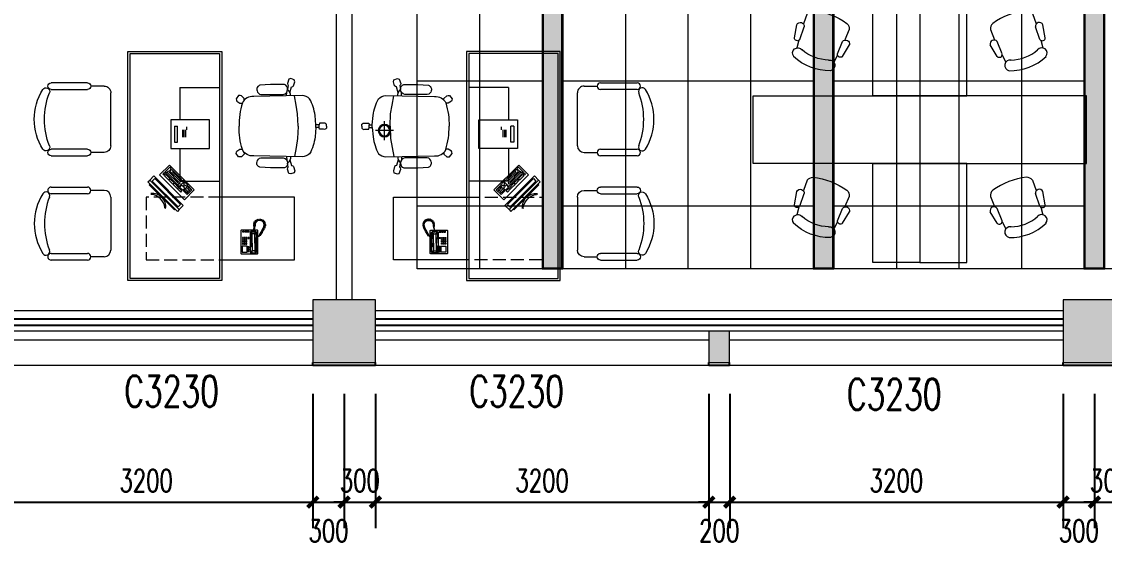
# Model space of a CAD drawing. Header units: millimetres. Extents: x 164760 to 3716174, y -1766400 to 11969.
# Drawn here: x 3524122 to 3534513, y -1715855 to -1710830 of the extents above; entities that cross this region are included whole.
import ezdxf

# ---------------------------------------------------------------- set-up
doc = ezdxf.new("R2010")
doc.units = ezdxf.units.MM
doc.header["$LTSCALE"] = 1000
doc.set_wipeout_variables(frame=1)
doc.linetypes.add('DASH', pattern=[0.35, 0.25, -0.1])
doc.linetypes.add('DOTE', pattern=[2.42, 2, -0.2, 0.02, -0.2])
doc.layers.get('0').update_dxf_attribs({"color": 253, "linetype": 'CONTINUOUS'})
doc.layers.get('Defpoints').update_dxf_attribs({"color": 250, "linetype": 'CONTINUOUS', "lineweight": 0})
for name, color, linetype in [('3', 253, 'CONTINUOUS'), ('PUB_DIM', 253, 'CONTINUOUS'), ('SURFACE', 253, 'CONTINUOUS'), ('WINDOW_TEXT', 253, 'CONTINUOUS')]:
    doc.layers.add(name, color=color, linetype=linetype)
for name, color, linetype, lineweight in [('COLUMN', 253, 'CONTINUOUS', 0), ('FF-FURN【成品家私】', 253, 'CONTINUOUS', 0), ('PUB_HATCH', 253, 'CONTINUOUS', 0), ('RC-LIGHT【天花灯具】', 253, 'CONTINUOUS', 0), ('RC-Modelling【天花造型】', 253, 'CONTINUOUS', 0), ('RC-STR【天花细线】', 253, 'CONTINUOUS', 0), ('WALL', 253, 'CONTINUOUS', 0), ('Wall【墙体】', 253, 'CONTINUOUS', 0), ('WINDOW', 253, 'CONTINUOUS', 0)]:
    doc.layers.add(name, color=color, linetype=linetype, lineweight=lineweight)
doc.styles.add('_TCH_DIM_T3', font='SIMPLEX', dxfattribs={"width": 0.705882, "bigfont": 'GBCBIG'})
doc.styles.add('_TCH_WINDOW', font='SIMPLEX', dxfattribs={"bigfont": 'GBCBIG'})
doc.dimstyles.new('_TCH_ARCH&&100', dxfattribs={"dimtxt": 212.5, "dimasz": 100, "dimexe": 250, "dimexo": 300, "dimgap": 100, "dimtad": 1, "dimdec": 0, "dimzin": 0, "dimdsep": 46, "dimtxsty": '_TCH_DIM_T3', "dimblk": 'ARCHTICK', "dimcen": 0.09, "dimclrt": 7, "dimazin": 2, "dimtfac": 1, "dimtdec": 0, "dimtix": 1, "dimtmove": 2, "dimatfit": 3, "dimtolj": 1, "dimtzin": 0, "dimarcsym": 0})

# ---------------------------------------------------------------- blocks, each defined once
blk = doc.blocks.new('_ArchTick')
at = {"color": 2, "linetype": 'ByBlock', "const_width": 0.4}
blk.add_lwpolyline([(-0.5, -0.5), (0.5, 0.5)], dxfattribs=at)
blk = doc.blocks.new('*D571')
at = {"layer": 'Defpoints', "color": 0, "transparency": 16777216}
for p in [(3523717, -1714101), (3526917, -1714101), (3526917, -1715440)]:
    blk.add_point(p, dxfattribs=at)
at = {"layer": 'PUB_DIM', "color": 0, "lineweight": -2, "transparency": 16777216}
for p, q in [((3523717, -1714401), (3523717, -1715690)), ((3526917, -1714401), (3526917, -1715690)), ((3523717, -1715440), (3526917, -1715440))]:
    blk.add_line(p, q, dxfattribs=at)
at = {"layer": 'PUB_DIM', "color": 0, "lineweight": -2, "transparency": 16777216, "xscale": 100, "yscale": 100, "zscale": 100, "rotation": 180}
blk.add_blockref('_ArchTick', (3523717, -1715440), dxfattribs=at)
at = {"layer": 'PUB_DIM', "color": 0, "lineweight": -2, "transparency": 16777216, "xscale": 100, "yscale": 100, "zscale": 100}
blk.add_blockref('_ArchTick', (3526917, -1715440), dxfattribs=at)
at = {"layer": 'PUB_DIM', "color": 7, "transparency": 16777216, "insert": (3525317, -1715234), "char_height": 212.5, "attachment_point": 5, "style": '_TCH_DIM_T3'}
blk.add_mtext('\\A1;3200', dxfattribs=at)
blk = doc.blocks.new('*D572')
at = {"layer": 'Defpoints', "color": 0, "transparency": 16777216}
for p in [(3526917, -1714101), (3527217, -1714101), (3527217, -1715440)]:
    blk.add_point(p, dxfattribs=at)
at = {"layer": 'PUB_DIM', "color": 0, "lineweight": -2, "transparency": 16777216}
for p, q in [((3526917, -1714401), (3526917, -1715690)), ((3527217, -1714401), (3527217, -1715690)), ((3526917, -1715440), (3527217, -1715440))]:
    blk.add_line(p, q, dxfattribs=at)
at = {"layer": 'PUB_DIM', "color": 0, "lineweight": -2, "transparency": 16777216, "xscale": 100, "yscale": 100, "zscale": 100, "rotation": 180}
blk.add_blockref('_ArchTick', (3526917, -1715440), dxfattribs=at)
at = {"layer": 'PUB_DIM', "color": 0, "lineweight": -2, "transparency": 16777216, "xscale": 100, "yscale": 100, "zscale": 100}
blk.add_blockref('_ArchTick', (3527217, -1715440), dxfattribs=at)
at = {"layer": 'PUB_DIM', "color": 7, "transparency": 16777216, "insert": (3527067, -1715715), "char_height": 212.5, "attachment_point": 5, "style": '_TCH_DIM_T3'}
blk.add_mtext('\\A1;300', dxfattribs=at)
blk = doc.blocks.new('*D573')
at = {"layer": 'Defpoints', "color": 0, "transparency": 16777216}
for p in [(3527217, -1714101), (3527517, -1714101), (3527517, -1715440)]:
    blk.add_point(p, dxfattribs=at)
at = {"layer": 'PUB_DIM', "color": 0, "lineweight": -2, "transparency": 16777216}
for p, q in [((3527217, -1714401), (3527217, -1715690)), ((3527517, -1714401), (3527517, -1715690)), ((3527217, -1715440), (3527117, -1715440)), ((3527217, -1715440), (3527517, -1715440)), ((3527517, -1715440), (3527617, -1715440))]:
    blk.add_line(p, q, dxfattribs=at)
at = {"layer": 'PUB_DIM', "color": 0, "lineweight": -2, "transparency": 16777216, "xscale": 100, "yscale": 100, "zscale": 100}
blk.add_blockref('_ArchTick', (3527217, -1715440), dxfattribs=at)
at = {"layer": 'PUB_DIM', "color": 0, "lineweight": -2, "transparency": 16777216, "xscale": 100, "yscale": 100, "zscale": 100, "rotation": 180}
blk.add_blockref('_ArchTick', (3527517, -1715440), dxfattribs=at)
at = {"layer": 'PUB_DIM', "color": 7, "transparency": 16777216, "insert": (3527367, -1715234), "char_height": 212.5, "attachment_point": 5, "style": '_TCH_DIM_T3'}
blk.add_mtext('\\A1;300', dxfattribs=at)
blk = doc.blocks.new('*D574')
at = {"layer": 'Defpoints', "color": 0, "transparency": 16777216}
for p in [(3527517, -1714101), (3530717, -1714101), (3530717, -1715440)]:
    blk.add_point(p, dxfattribs=at)
at = {"layer": 'PUB_DIM', "color": 0, "lineweight": -2, "transparency": 16777216}
for p, q in [((3527517, -1714401), (3527517, -1715690)), ((3530717, -1714401), (3530717, -1715690)), ((3527517, -1715440), (3530717, -1715440))]:
    blk.add_line(p, q, dxfattribs=at)
at = {"layer": 'PUB_DIM', "color": 0, "lineweight": -2, "transparency": 16777216, "xscale": 100, "yscale": 100, "zscale": 100, "rotation": 180}
blk.add_blockref('_ArchTick', (3527517, -1715440), dxfattribs=at)
at = {"layer": 'PUB_DIM', "color": 0, "lineweight": -2, "transparency": 16777216, "xscale": 100, "yscale": 100, "zscale": 100}
blk.add_blockref('_ArchTick', (3530717, -1715440), dxfattribs=at)
at = {"layer": 'PUB_DIM', "color": 7, "transparency": 16777216, "insert": (3529117, -1715234), "char_height": 212.5, "attachment_point": 5, "style": '_TCH_DIM_T3'}
blk.add_mtext('\\A1;3200', dxfattribs=at)
blk = doc.blocks.new('*D575')
at = {"layer": 'Defpoints', "color": 0, "transparency": 16777216}
for p in [(3530717, -1714101), (3530917, -1714101), (3530917, -1715440)]:
    blk.add_point(p, dxfattribs=at)
at = {"layer": 'PUB_DIM', "color": 0, "lineweight": -2, "transparency": 16777216}
for p, q in [((3530717, -1714401), (3530717, -1715690)), ((3530917, -1714401), (3530917, -1715690)), ((3530717, -1715440), (3530617, -1715440)), ((3530717, -1715440), (3530917, -1715440)), ((3530917, -1715440), (3531017, -1715440))]:
    blk.add_line(p, q, dxfattribs=at)
at = {"layer": 'PUB_DIM', "color": 0, "lineweight": -2, "transparency": 16777216, "xscale": 100, "yscale": 100, "zscale": 100}
blk.add_blockref('_ArchTick', (3530717, -1715440), dxfattribs=at)
at = {"layer": 'PUB_DIM', "color": 0, "lineweight": -2, "transparency": 16777216, "xscale": 100, "yscale": 100, "zscale": 100, "rotation": 180}
blk.add_blockref('_ArchTick', (3530917, -1715440), dxfattribs=at)
at = {"layer": 'PUB_DIM', "color": 7, "transparency": 16777216, "insert": (3530817, -1715715), "char_height": 212.5, "attachment_point": 5, "style": '_TCH_DIM_T3'}
blk.add_mtext('\\A1;200', dxfattribs=at)
blk = doc.blocks.new('*D576')
at = {"layer": 'Defpoints', "color": 0, "transparency": 16777216}
for p in [(3530917, -1714101), (3534117, -1714101), (3534117, -1715440)]:
    blk.add_point(p, dxfattribs=at)
at = {"layer": 'PUB_DIM', "color": 0, "lineweight": -2, "transparency": 16777216}
for p, q in [((3530917, -1714401), (3530917, -1715690)), ((3534117, -1714401), (3534117, -1715690)), ((3530917, -1715440), (3534117, -1715440))]:
    blk.add_line(p, q, dxfattribs=at)
at = {"layer": 'PUB_DIM', "color": 0, "lineweight": -2, "transparency": 16777216, "xscale": 100, "yscale": 100, "zscale": 100, "rotation": 180}
blk.add_blockref('_ArchTick', (3530917, -1715440), dxfattribs=at)
at = {"layer": 'PUB_DIM', "color": 0, "lineweight": -2, "transparency": 16777216, "xscale": 100, "yscale": 100, "zscale": 100}
blk.add_blockref('_ArchTick', (3534117, -1715440), dxfattribs=at)
at = {"layer": 'PUB_DIM', "color": 7, "transparency": 16777216, "insert": (3532517, -1715234), "char_height": 212.5, "attachment_point": 5, "style": '_TCH_DIM_T3'}
blk.add_mtext('\\A1;3200', dxfattribs=at)
blk = doc.blocks.new('*D577')
at = {"layer": 'Defpoints', "color": 0, "transparency": 16777216}
for p in [(3534117, -1714101), (3534417, -1714101), (3534417, -1715440)]:
    blk.add_point(p, dxfattribs=at)
at = {"layer": 'PUB_DIM', "color": 0, "lineweight": -2, "transparency": 16777216}
for p, q in [((3534117, -1714401), (3534117, -1715690)), ((3534417, -1714401), (3534417, -1715690)), ((3534117, -1715440), (3534417, -1715440))]:
    blk.add_line(p, q, dxfattribs=at)
at = {"layer": 'PUB_DIM', "color": 0, "lineweight": -2, "transparency": 16777216, "xscale": 100, "yscale": 100, "zscale": 100, "rotation": 180}
blk.add_blockref('_ArchTick', (3534117, -1715440), dxfattribs=at)
at = {"layer": 'PUB_DIM', "color": 0, "lineweight": -2, "transparency": 16777216, "xscale": 100, "yscale": 100, "zscale": 100}
blk.add_blockref('_ArchTick', (3534417, -1715440), dxfattribs=at)
at = {"layer": 'PUB_DIM', "color": 7, "transparency": 16777216, "insert": (3534267, -1715715), "char_height": 212.5, "attachment_point": 5, "style": '_TCH_DIM_T3'}
blk.add_mtext('\\A1;300', dxfattribs=at)
blk = doc.blocks.new('*D578')
at = {"layer": 'Defpoints', "color": 0, "transparency": 16777216}
for p in [(3534417, -1714101), (3534717, -1714101), (3534717, -1715440)]:
    blk.add_point(p, dxfattribs=at)
at = {"layer": 'PUB_DIM', "color": 0, "lineweight": -2, "transparency": 16777216}
for p, q in [((3534417, -1714401), (3534417, -1715690)), ((3534717, -1714401), (3534717, -1715690)), ((3534417, -1715440), (3534317, -1715440)), ((3534417, -1715440), (3534717, -1715440)), ((3534717, -1715440), (3534817, -1715440))]:
    blk.add_line(p, q, dxfattribs=at)
at = {"layer": 'PUB_DIM', "color": 0, "lineweight": -2, "transparency": 16777216, "xscale": 100, "yscale": 100, "zscale": 100}
blk.add_blockref('_ArchTick', (3534417, -1715440), dxfattribs=at)
at = {"layer": 'PUB_DIM', "color": 0, "lineweight": -2, "transparency": 16777216, "xscale": 100, "yscale": 100, "zscale": 100, "rotation": 180}
blk.add_blockref('_ArchTick', (3534717, -1715440), dxfattribs=at)
at = {"layer": 'PUB_DIM', "color": 7, "transparency": 16777216, "insert": (3534567, -1715234), "char_height": 212.5, "attachment_point": 5, "style": '_TCH_DIM_T3'}
blk.add_mtext('\\A1;300', dxfattribs=at)
blk = doc.blocks.new('$WINLIB2D$00000004')
for p, q in [((-0.5, 0.5), (0.5, 0.5)), ((-0.5, 0.5), (-0.5, -0.5)), ((0.5, -0.5), (0.5, 0.5)), ((-0.5, 0.2406), (0.5, 0.2406)), ((-0.5, -0.5), (0.5, -0.5))]:
    blk.add_line(p, q)
blk = doc.blocks.new('AB18C')
for p, q in [((-0.616, 0.457), (-0.382, 0.5)), ((-0.128, 0.399), (-0.323, 0.394)), ((-0.627, 0.366), (-0.767, 0.352)), ((-0.608, 0.359), (-0.369, 0.366)), ((-0.627, -0.366), (-0.767, -0.352)), ((-0.608, -0.359), (-0.369, -0.366)), ((-0.616, -0.457), (-0.382, -0.5)), ((-0.128, -0.399), (-0.323, -0.394))]:
    blk.add_line(p, q)
for centre, radius, start, end in [((-0.847, 0.3), 0.0961, 330.3175, 148.735), ((-0.597, 0.41), 0.0516, 112.2235, 257.7173), ((-0.386, 0.432), 0.0681, 284.0068, 86.4868), ((-0.161, 0.273), 0.13, 22.4327, 75.4917), ((-0.094, 0), 0.906, 157.2611, 202.7389), ((-0.08, 0), 0.729, 159.7134, 200.2866), ((-1.312, 0), 1.312, 345.758, 14.242), ((-0.847, -0.3), 0.0961, 211.265, 29.6825), ((-0.597, -0.41), 0.0516, 102.2827, 247.7765), ((-0.386, -0.432), 0.0681, 273.5132, 75.9932), ((-0.161, -0.273), 0.13, 284.5083, 337.5673)]:
    blk.add_arc(centre, radius, start, end)
blk = doc.blocks.new('ZL_05274303')
at = {"ltscale": 1000}
for points in [[(-900, 0), (700, 0), (700, -650), (-900, -650)], [(250, -1600), (250, -650), (700, -650), (700, -1600)]]:
    blk.add_lwpolyline(points, close=True, dxfattribs=at)
at = {"layer": 'FF-FURN【成品家私】', "xscale": -540, "yscale": 540, "zscale": 540, "rotation": 248.9333185298564}
blk.add_blockref('AB18C', (-154, -823), dxfattribs=at)
blk = doc.blocks.new('A$C32ED2F6B')
at = {"color": 8, "linetype": 'ByBlock'}
for p, q in [((-306, 81), (-88, 342)), ((-275, 48), (-51, 317)), ((-178, 313), (-172, 320)), ((-81, 335), (-88, 342)), ((-24, 294), (-51, 317)), ((-248, 26), (-24, 294)), ((-300, 167), (-294, 174)), ((-299, 74), (-306, 81)), ((-248, 26), (-275, 48))]:
    blk.add_line(p, q, dxfattribs=at)
at = {"linetype": 'ByBlock'}
for p, q in [((-42, 342), (0, 307)), ((-257, 0), (0, 307)), ((-299, 35), (-257, 0))]:
    blk.add_line(p, q, dxfattribs=at)
blk.add_lwpolyline([(-318, 51), (-61, 358), (-42, 342), (-299, 35)], close=True, dxfattribs=at)
at = {"color": 8, "linetype": 'ByBlock'}
for centre, radius, start, end in [((-293, 291), 125, 266.9741, 13.2344), ((-328, 320), 151, 283.1882, 357.0203)]:
    blk.add_arc(centre, radius, start, end, dxfattribs=at)
blk = doc.blocks.new('A$C09CB23BE')
blk.add_wipeout([(188.4, 609.9), (566.7, 602), (576.6, 602.6), (587.1, 601.9), (594, 600.8), (604.1, 598.1), (611.8, 595.1), (619, 591.5), (626.9, 586.6), (634.3, 580.7), (640, 575.1), (640, 588.3), (662.2, 608.8), (672.5, 610.5), (684.4, 610.5), (703.2, 584.9), (701.5, 574.6), (698.1, 566.1), (674.2, 550.7), (666.5, 550.7), (655.9, 550.7), (666.3, 509.8), (674.8, 462.7), (678.2, 433.7), (680.3, 404.6), (681, 374), (680.8, 352.6), (679.9, 330.5), (676.5, 293), (673.7, 271.9), (668.7, 243.7), (664.1, 222.6), (658.6, 201), (655.9, 191.5), (674.2, 191.5), (698.1, 176.2), (701.5, 167.6), (703.2, 157.3), (684.4, 131.7), (672.5, 131.7), (662.2, 133.4), (640, 153.9), (640, 167.1), (632.1, 159.6), (619, 150.7), (609.4, 146.1), (594.5, 141.5), (576.6, 139.7), (566.7, 140.2), (542, 139.7), (310.6, 134.9), (309.2, 106.8), (316, 114.7), (321.7, 119.1), (326.2, 121.6), (332.9, 124.1), (336.2, 124.8), (510.3, 124.8), (518.4, 122.5), (526.7, 117.9), (530.7, 114.4), (536.2, 107.2), (539.8, 99.4), (541.1, 94.1), (542.8, 83.5), (542.2, 77.6), (539, 68), (535.2, 62.2), (530.2, 57.3), (523.8, 53.2), (518.9, 51.3), (509.7, 50.7), (498.2, 50), (487.8, 49.4), (477.9, 48.7), (436.9, 46.2), (327.7, 46.2), (317.7, 50.6), (310.2, 57.2), (307.8, 60.5), (304.3, 67.6), (302.5, 75.1), (302.6, 84.4), (297, 54.7), (298.7, 51.3), (300.4, 47.9), (302.1, 42.8), (303.8, 37.6), (291.9, 3.4), (278.2, 0), (250.9, 8.6), (245.8, 23.9), (256, 56.4), (262.9, 61.6), (271.4, 65), (284, 110.3), (282.4, 115.1), (281, 120.7), (280.3, 125.6), (279.9, 132.7), (279.9, 134.3), (188.4, 132.4), (177.3, 133.6), (166.9, 136), (157.2, 139.4), (141.8, 147.8), (130.5, 156.9), (109.4, 202.4), (98.3, 237), (90.4, 273.9), (85, 324.4), (81.5, 361.2), (56.9, 361.2), (54.9, 347.2), (22.2, 347.2), (19.8, 346.8), (17.9, 346.8), (13.1, 347.3), (7.1, 349.6), (3.3, 352.2), (1.4, 354.1), (0, 355.8), (0, 386.4), (3, 389.7), (9.8, 394), (13.9, 395.1), (17.9, 395.5), (22.2, 395.1), (38.6, 395.1), (54.9, 395.1), (56.9, 380.7), (81.5, 380.7), (87.9, 448.4), (91.1, 472.5), (97.6, 502.7), (106.5, 531.7), (117.7, 559.9), (130.5, 585.4), (141.7, 594.3), (157.2, 602.8), (167.1, 606.3), (181, 609.2)])
for p, q in [((56.9, 361.5), (56.9, 380.7)), ((81.5, 361.5), (81.5, 380.7))]:
    blk.add_line(p, q)
for points in [[(640, 575.1), (640, 588.3), (662.2, 608.8), (672.5, 610.5), (684.4, 610.5), (703.2, 584.9), (701.5, 574.6), (698.1, 566.1), (674.2, 550.7), (663.9, 550.7), (655.9, 550.7)], [(220.3, 371.1), (220.3, 368), (224.1, 275.5), (235.6, 206.2), (248.6, 133.9)], [(640, 167.1), (640, 153.9), (662.2, 133.4), (672.5, 131.7), (684.4, 131.7), (703.2, 157.3), (701.5, 167.6), (698.1, 176.2), (674.2, 191.5), (663.9, 191.5), (655.9, 191.5)], [(284, 110.3), (271.4, 65), (262.9, 61.6), (256, 56.4), (245.8, 23.9), (250.9, 8.6), (278.2, 0), (291.9, 3.4), (303.8, 37.6), (300.4, 47.9), (297, 54.7), (302.6, 84.4)], [(310.6, 135.1), (309.2, 106.8)]]:
    blk.add_lwpolyline(points)
for points in [[(0, 371.1), (0, 355.8, 0.290397), (22.2, 347.2), (54.9, 347.2), (56.9, 361.5), (81.5, 361.5), (88.6, 287.3, 0.096014), (130.5, 156.9, 0.17857), (188.4, 132.4), (566.7, 140.2, 0.322965), (655.4, 189.8, 0.072531), (681, 371.1, 0.072531)], [(279.9, 134.5, 0.23127), (302.6, 84.4, 0.383609), (327.7, 46.2), (436.9, 46.2), (518.9, 51.3, 0.422136), (541.1, 94.1, 0.322398), (510.3, 124.8), (336.2, 124.8, 0.362142), (302.6, 84.4, -0.691257)]]:
    blk.add_lwpolyline(points, format="xyb")
blk.add_wipeout([(279.9, 607.7), (280.2, 615.8), (281.7, 624.8), (284, 632), (271.4, 677.2), (262.9, 680.7), (256, 685.8), (245.8, 718.3), (250.9, 733.7), (278.2, 742.2), (291.9, 738.8), (303.8, 704.6), (302.1, 699.5), (300.4, 694.3), (298.7, 690.9), (297, 687.5), (302.6, 657.9), (302.4, 666.3), (303.2, 671.3), (304.1, 674.1), (307.8, 681.8), (310.3, 685.1), (312.4, 687.3), (316.3, 690.6), (320.1, 693), (326.1, 695.6), (327.7, 696.1), (436.9, 696.1), (518.9, 690.9), (525.5, 688.1), (532.1, 683.3), (539, 674.2), (540.6, 670.5), (542.5, 663), (542.7, 656.1), (542.1, 652.1), (539.9, 643.2), (537.3, 636.8), (533.3, 630.8), (528.5, 625.8), (521.6, 621.2), (515.7, 618.7), (510.3, 617.4), (336.2, 617.4), (328.1, 619.8), (323.3, 622.1), (316, 627.5), (312.1, 631.5), (309.2, 635.4), (309.8, 623.7), (310.1, 617.5), (310.5, 610.2), (310.6, 607.1)])
for points in [[(284, 632), (271.4, 677.2), (262.9, 680.7), (256, 685.8), (245.8, 718.3), (250.9, 733.7), (278.2, 742.2), (291.9, 738.8), (303.8, 704.6), (300.4, 694.3), (297, 687.5), (302.6, 657.9)], [(220.3, 371.1), (220.3, 374.3), (224.1, 466.7), (235.6, 536), (248.6, 608.3)], [(310.6, 607.1), (309.2, 635.4)]]:
    blk.add_lwpolyline(points)
for points in [[(279.9, 607.7, -0.23127), (302.6, 657.9, -0.383609), (327.7, 696.1), (436.9, 696.1), (518.9, 690.9, -0.422136), (541.1, 648.2, -0.322398), (510.3, 617.4), (336.2, 617.4, -0.362142), (302.6, 657.9, 0.691257)], [(0, 371.1), (0, 386.4, -0.290397), (22.2, 395.1), (54.9, 395.1), (56.9, 380.7), (81.5, 380.7), (88.6, 454.9, -0.096014), (130.5, 585.4, -0.17857), (188.4, 609.9), (566.7, 602, -0.322965), (655.4, 552.4, -0.072531), (681, 371.1, -0.072531)]]:
    blk.add_lwpolyline(points, format="xyb")
blk = doc.blocks.new('A$C40087EE6')
at = {"linetype": 'ByBlock'}
blk.add_wipeout([(576.8, 475), (576.8, 75), (570.1, 50.1), (562.1, 39.6), (543.7, 27.9), (526.8, 25), (426.8, 25), (425.4, 16.8), (420.9, 8.9), (415.1, 3.8), (404.6, 0.2), (126.8, 0), (113.8, 3.7), (109.1, 7.3), (104.5, 13.6), (102, 21.8), (101.8, 25), (104.1, 35.5), (106.4, 39.5), (104.5, 42.1), (98.3, 38.7), (84.7, 37), (74.1, 40.5), (69.8, 43.6), (64.3, 50), (41, 92.7), (31.2, 114.9), (15.1, 162.5), (1.5, 239.5), (0, 275), (3.1, 326.2), (11.4, 372.7), (26.3, 422.4), (47.3, 470), (64.3, 500), (77.7, 511.2), (84.9, 513.1), (96.7, 511.9), (103.8, 508.4), (106.8, 506.1), (108.6, 507.8), (105, 512.7), (102.3, 520), (101.8, 525), (104, 535.2), (108.2, 541.8), (113.3, 546), (117.8, 548.3), (123.5, 549.8), (401.8, 550), (412.9, 547.4), (420.7, 541.3), (425.6, 532.5), (426.8, 525), (526.8, 525), (538.7, 523.6), (549.2, 519.7), (557.5, 514.4), (562.1, 510.4), (572.2, 495.8), (576, 483.7)], dxfattribs=at)
for p, q in [((126.8, 550), (401.8, 550)), ((401.8, 500), (126.8, 500)), ((526.8, 525), (426.8, 525)), ((576.8, 475), (576.8, 75)), ((126.8, 50), (401.8, 50)), ((526.8, 25), (426.8, 25)), ((401.8, 0), (126.8, 0))]:
    blk.add_line(p, q)
for centre, radius, start, end in [((425.9, 275), 425.9, 148.1092, 211.89078), ((88.1, 485.2), 28.1, 338.76068, 148.1092), ((126.8, 525), 25, 89.99999, 269.99999), ((401.8, 525), 25, 269.99999, 89.99999), ((526.8, 475), 50, 359.99999, 89.99999), ((628.9, 275), 552.1, 158.76068, 201.2393), ((88.1, 64.8), 28.1, 211.89078, 21.2393), ((126.8, 25), 25, 89.99999, 269.99999), ((401.8, 25), 25, 269.99999, 89.99999), ((526.8, 75), 50, 269.99999, 359.99999)]:
    blk.add_arc(centre, radius, start, end)
blk = doc.blocks.new('A$C5A3B719C')
for p, q in [((-879, 2179), (-879, -21)), ((21, 2179), (-879, 2179)), ((-858, 2158), (-858, 0)), ((0, 2158), (-858, 2158)), ((0, 0), (0, 2158)), ((21, -21), (21, 2179)), ((-477, 1833), (-858, 1833)), ((-477, 1833), (-477, 1521)), ((-545, 1427), (-545, 1456)), ((-455, 1309), (-455, 1460)), ((-426, 1460), (-455, 1460)), ((-426, 1460), (-426, 1309)), ((-531, 1427), (-531, 1356)), ((-516, 1427), (-516, 1356)), ((-502, 1427), (-502, 1356)), ((-426, 1309), (-455, 1309)), ((-477, 1246), (-477, 933)), ((-616, 849), (-377, 1088)), ((-402, 1047), (-495, 954)), ((-393, 1038), (-402, 1047)), ((-380, 1069), (-395, 1055)), ((-395, 1055), (-385, 1046)), ((-385, 1046), (-393, 1038)), ((-382, 1030), (-391, 1039)), ((-332, 1020), (-380, 1069)), ((-377, 1088), (-283, 994)), ((-283, 994), (-522, 755)), ((-506, 943), (-520, 929)), ((-497, 934), (-506, 943)), ((-486, 945), (-497, 934)), ((-495, 954), (-486, 945)), ((-486, 942), (-476, 932)), ((-473, 958), (-483, 967)), ((-385, 1027), (-476, 936)), ((-407, 1024), (-473, 958)), ((-472, 881), (-332, 1020)), ((-371, 1022), (-468, 925)), ((-357, 1017), (-464, 910)), ((-423, 917), (-385, 954)), ((-417, 1033), (-407, 1024)), ((-373, 942), (-410, 904)), ((-385, 954), (-373, 942)), ((-377, 1035), (-382, 1030)), ((-380, 959), (-343, 997)), ((-368, 947), (-380, 959)), ((-368, 1025), (-377, 1035)), ((-365, 1028), (-368, 1025)), ((-330, 984), (-368, 947)), ((-354, 1017), (-365, 1028)), ((-351, 1020), (-354, 1017)), ((-343, 1013), (-351, 1020)), ((-343, 997), (-330, 984)), ((-336, 1003), (-325, 1014)), ((-324, 991), (-336, 1003)), ((-325, 1014), (-313, 1002)), ((-313, 1002), (-324, 991)), ((-477, 933), (-858, 933)), ((-522, 755), (-616, 849)), ((-594, 852), (-556, 890)), ((-547, 805), (-594, 852)), ((-585, 862), (-567, 844)), ((-567, 863), (-575, 871)), ((-567, 844), (-575, 837)), ((-550, 881), (-567, 863)), ((-567, 844), (-547, 824)), ((-539, 873), (-566, 846)), ((-556, 890), (-509, 843)), ((-530, 860), (-555, 835)), ((-553, 896), (-523, 926)), ((-542, 885), (-553, 896)), ((-509, 843), (-547, 805)), ((-519, 852), (-545, 826)), ((-533, 895), (-542, 885)), ((-523, 885), (-533, 895)), ((-525, 868), (-495, 898)), ((-505, 848), (-525, 868)), ((-523, 926), (-512, 915)), ((-512, 896), (-523, 885)), ((-512, 915), (-522, 906)), ((-522, 906), (-512, 896)), ((-520, 929), (-472, 881)), ((-475, 877), (-505, 848)), ((-498, 841), (-468, 871)), ((-486, 829), (-498, 841)), ((-495, 898), (-475, 877)), ((-456, 859), (-486, 829)), ((-476, 932), (-481, 928)), ((-481, 928), (-473, 920)), ((-473, 920), (-479, 914)), ((-479, 914), (-470, 904)), ((-470, 904), (-467, 907)), ((-468, 871), (-456, 859)), ((-467, 907), (-457, 898)), ((-465, 874), (-426, 914)), ((-453, 862), (-465, 874)), ((-413, 901), (-453, 862)), ((-426, 914), (-413, 901)), ((-410, 904), (-423, 917)), ((-1579, 179), (-1579, 779)), ((-1579, 779), (-879, 779)), ((-547, 824), (-555, 816)), ((-1297, 528), (-1298, 522)), ((-1298, 522), (-1290, 517)), ((-1287, 528), (-1297, 528)), ((-1292, 543), (-1294, 537)), ((-1294, 537), (-1287, 528)), ((-1283, 540), (-1292, 543)), ((-1283, 553), (-1287, 549)), ((-1287, 549), (-1283, 540)), ((-1286, 511), (-1282, 535)), ((-1274, 549), (-1283, 553)), ((-1282, 535), (-1268, 549)), ((-1273, 562), (-1278, 558)), ((-1278, 558), (-1274, 549)), ((-1266, 554), (-1273, 562)), ((-1268, 549), (-1249, 557)), ((-1262, 566), (-1267, 563)), ((-1267, 563), (-1266, 554)), ((-1254, 560), (-1262, 566)), ((-1248, 570), (-1254, 568)), ((-1254, 568), (-1254, 560)), ((-1249, 557), (-1230, 555)), ((-1244, 560), (-1248, 570)), ((-1242, 569), (-1244, 560)), ((-1237, 568), (-1242, 569)), ((-1233, 560), (-1237, 568)), ((-1229, 568), (-1233, 560)), ((-1230, 555), (-1213, 546)), ((-1222, 566), (-1229, 568)), ((-1223, 556), (-1222, 566)), ((-1215, 562), (-1223, 556)), ((-1209, 558), (-1215, 562)), ((-1213, 546), (-1201, 531)), ((-1210, 550), (-1209, 558)), ((-1203, 555), (-1210, 550)), ((-1198, 549), (-1203, 555)), ((-1203, 540), (-1198, 549)), ((-1193, 542), (-1203, 540)), ((-1201, 531), (-1199, 510)), ((-1198, 528), (-1189, 535)), ((-1188, 527), (-1198, 528)), ((-1189, 535), (-1193, 542)), ((-1187, 518), (-1188, 527)), ((-1290, 517), (-1300, 514)), ((-1300, 514), (-1298, 506)), ((-1298, 506), (-1289, 506)), ((-1289, 506), (-1296, 500)), ((-1296, 500), (-1294, 492)), ((-1294, 492), (-1284, 493)), ((-1284, 493), (-1293, 489)), ((-1293, 489), (-1290, 480)), ((-1290, 480), (-1280, 481)), ((-1276, 481), (-1286, 511)), ((-1280, 481), (-1286, 471)), ((-1286, 471), (-1283, 466)), ((-1283, 466), (-1274, 469)), ((-1274, 469), (-1278, 460)), ((-1278, 460), (-1275, 453)), ((-1266, 462), (-1276, 481)), ((-1275, 453), (-1266, 456)), ((-1266, 456), (-1272, 449)), ((-1272, 449), (-1269, 442)), ((-1269, 442), (-1260, 445)), ((-1267, 459), (-1266, 462)), ((-1264, 459), (-1267, 459)), ((-1260, 445), (-1267, 438)), ((-1267, 438), (-1264, 433)), ((-1258, 445), (-1264, 459)), ((-1264, 433), (-1255, 436)), ((-1255, 436), (-1260, 427)), ((-1260, 427), (-1258, 422)), ((-1247, 428), (-1258, 445)), ((-1258, 422), (-1249, 424)), ((-1249, 424), (-1254, 416)), ((-1254, 416), (-1253, 412)), ((-1241, 418), (-1247, 428)), ((-1245, 415), (-1241, 418)), ((-1227, 461), (-1223, 464)), ((-1227, 241), (-1227, 461)), ((-1223, 464), (-1189, 464)), ((-1214, 441), (-1206, 451)), ((-1214, 251), (-1214, 441)), ((-1209, 446), (-1211, 440)), ((-1211, 440), (-1196, 426)), ((-1211, 440), (-1211, 397)), ((-1203, 449), (-1209, 446)), ((-1206, 451), (-1187, 451)), ((-1195, 429), (-1203, 449)), ((-1187, 449), (-1203, 449)), ((-1199, 510), (-1200, 503)), ((-1200, 503), (-1195, 499)), ((-1196, 513), (-1187, 518)), ((-1187, 511), (-1196, 513)), ((-1196, 426), (-1195, 429)), ((-1196, 340), (-1196, 426)), ((-1195, 499), (-1195, 490)), ((-1195, 490), (-1194, 483)), ((-1195, 429), (-1173, 429)), ((-1194, 483), (-1190, 468)), ((-1191, 500), (-1187, 503)), ((-1190, 498), (-1191, 500)), ((-1190, 490), (-1190, 498)), ((-1186, 474), (-1190, 490)), ((-1190, 468), (-1188, 457)), ((-1188, 457), (-1187, 445)), ((-1187, 503), (-1187, 511)), ((-1187, 445), (-1182, 445)), ((-1182, 458), (-1186, 474)), ((-1184, 464), (-1065, 464)), ((-1182, 445), (-1182, 458)), ((-1182, 451), (-1160, 451)), ((-1165, 449), (-1182, 449)), ((-1173, 429), (-1165, 449)), ((-1171, 426), (-1173, 429)), ((-1157, 440), (-1171, 426)), ((-1171, 340), (-1171, 426)), ((-1165, 449), (-1158, 446)), ((-1160, 451), (-1152, 443)), ((-1158, 446), (-1157, 440)), ((-1157, 440), (-1157, 397)), ((-1152, 443), (-1152, 251)), ((-1141, 453), (-1141, 443)), ((-1125, 453), (-1141, 453)), ((-1141, 443), (-1125, 443)), ((-1125, 443), (-1125, 453)), ((-1103, 453), (-1119, 453)), ((-1119, 453), (-1119, 443)), ((-1119, 443), (-1103, 443)), ((-1103, 443), (-1103, 453)), ((-1096, 453), (-1096, 443)), ((-1081, 453), (-1096, 453)), ((-1096, 443), (-1081, 443)), ((-1081, 443), (-1081, 453)), ((-1065, 464), (-1062, 461)), ((-1062, 461), (-1062, 241)), ((-1253, 412), (-1250, 411)), ((-1250, 411), (-1244, 411)), ((-1242, 415), (-1245, 415)), ((-1244, 411), (-1239, 405)), ((-1240, 413), (-1242, 415)), ((-1236, 410), (-1240, 413)), ((-1239, 405), (-1235, 403)), ((-1232, 408), (-1236, 410)), ((-1235, 403), (-1227, 402)), ((-1227, 407), (-1232, 408)), ((-1211, 397), (-1208, 389)), ((-1208, 389), (-1203, 381)), ((-1208, 305), (-1203, 313)), ((-1203, 381), (-1201, 370)), ((-1203, 313), (-1201, 324)), ((-1201, 370), (-1201, 340)), ((-1201, 324), (-1201, 340)), ((-1196, 340), (-1196, 268)), ((-1171, 340), (-1171, 268)), ((-1165, 381), (-1166, 370)), ((-1166, 370), (-1166, 340)), ((-1166, 324), (-1166, 340)), ((-1165, 313), (-1166, 324)), ((-1160, 389), (-1165, 381)), ((-1160, 305), (-1165, 313)), ((-1157, 397), (-1160, 389)), ((-1142, 383), (-1142, 392)), ((-1142, 392), (-1130, 392)), ((-1130, 383), (-1142, 383)), ((-1130, 392), (-1130, 383)), ((-1120, 383), (-1120, 392)), ((-1120, 392), (-1111, 392)), ((-1111, 383), (-1120, 383)), ((-1120, 375), (-1111, 375)), ((-1120, 365), (-1120, 375)), ((-1111, 365), (-1120, 365)), ((-1120, 348), (-1120, 357)), ((-1120, 357), (-1111, 357)), ((-1111, 348), (-1120, 348)), ((-1120, 340), (-1111, 340)), ((-1120, 330), (-1120, 340)), ((-1111, 330), (-1120, 330)), ((-1111, 392), (-1111, 383)), ((-1111, 375), (-1111, 365)), ((-1111, 357), (-1111, 348)), ((-1111, 340), (-1111, 330)), ((-1104, 383), (-1104, 392)), ((-1104, 392), (-1095, 392)), ((-1095, 383), (-1104, 383)), ((-1104, 375), (-1095, 375)), ((-1104, 365), (-1104, 375)), ((-1095, 365), (-1104, 365)), ((-1104, 348), (-1104, 357)), ((-1104, 357), (-1095, 357)), ((-1095, 348), (-1104, 348)), ((-1104, 330), (-1104, 340)), ((-1104, 340), (-1095, 340)), ((-1095, 330), (-1104, 330)), ((-1095, 392), (-1095, 383)), ((-1095, 375), (-1095, 365)), ((-1095, 357), (-1095, 348)), ((-1095, 340), (-1095, 330)), ((-1088, 383), (-1088, 392)), ((-1088, 392), (-1079, 392)), ((-1079, 383), (-1088, 383)), ((-1088, 375), (-1079, 375)), ((-1088, 365), (-1088, 375)), ((-1079, 365), (-1088, 365)), ((-1088, 348), (-1088, 357)), ((-1088, 357), (-1079, 357)), ((-1079, 348), (-1088, 348)), ((-1088, 330), (-1088, 340)), ((-1088, 340), (-1079, 340)), ((-1079, 330), (-1088, 330)), ((-1079, 392), (-1079, 383)), ((-1079, 375), (-1079, 365)), ((-1079, 357), (-1079, 348)), ((-1079, 340), (-1079, 330)), ((-1223, 238), (-1227, 241)), ((-1065, 238), (-1223, 238)), ((-1206, 243), (-1214, 251)), ((-1211, 297), (-1208, 305)), ((-1211, 254), (-1211, 297)), ((-1211, 254), (-1196, 268)), ((-1209, 248), (-1211, 254)), ((-1203, 245), (-1209, 248)), ((-1158, 243), (-1206, 243)), ((-1195, 265), (-1203, 245)), ((-1165, 245), (-1203, 245)), ((-1196, 268), (-1195, 265)), ((-1195, 265), (-1173, 265)), ((-1171, 268), (-1173, 265)), ((-1173, 265), (-1165, 245)), ((-1157, 254), (-1171, 268)), ((-1165, 245), (-1158, 248)), ((-1157, 297), (-1160, 305)), ((-1158, 248), (-1157, 254)), ((-1152, 251), (-1158, 243)), ((-1157, 254), (-1157, 297)), ((-1128, 308), (-1141, 308)), ((-1141, 308), (-1141, 303)), ((-1141, 303), (-1128, 303)), ((-1128, 299), (-1141, 299)), ((-1141, 299), (-1141, 294)), ((-1141, 294), (-1128, 294)), ((-1128, 289), (-1141, 289)), ((-1141, 289), (-1141, 284)), ((-1141, 284), (-1128, 284)), ((-1128, 280), (-1141, 280)), ((-1141, 280), (-1141, 275)), ((-1141, 275), (-1128, 275)), ((-1128, 270), (-1141, 270)), ((-1141, 270), (-1141, 265)), ((-1141, 265), (-1128, 265)), ((-1141, 260), (-1141, 256)), ((-1128, 260), (-1141, 260)), ((-1141, 256), (-1128, 256)), ((-1128, 303), (-1128, 308)), ((-1128, 294), (-1128, 299)), ((-1128, 284), (-1128, 289)), ((-1128, 275), (-1128, 280)), ((-1128, 265), (-1128, 270)), ((-1128, 256), (-1128, 260)), ((-1123, 311), (-1077, 311)), ((-1123, 253), (-1123, 311)), ((-1077, 253), (-1123, 253)), ((-1077, 311), (-1077, 253)), ((-1062, 241), (-1065, 238)), ((-879, 179), (-1579, 179)), ((-858, 0), (0, 0)), ((-879, -21), (21, -21))]:
    blk.add_line(p, q)
blk.add_lwpolyline([(-761, 1521), (-390, 1521), (-390, 1246), (-761, 1246)], close=True)
at = {"linetype": 'DASH', "ltscale": 0.5}
blk.add_lwpolyline([(-879, 779), (-153, 779), (-153, 179), (-879, 179)], dxfattribs=at)
for name, p, xscale, yscale, zscale in [('A$C09CB23BE', (-1884, 1004), 1.230769230769229, 1.230769230769229, 1.230769230769229), ('A$C40087EE6', (919, 177), -1.272727272727271, 1.272727272727271, 1.272727272727271)]:
    blk.add_blockref(name, p, dxfattribs=dict(xscale=xscale, yscale=yscale, zscale=zscale))
at = {"xscale": 1.272727272727272, "yscale": 1.272727272727272, "zscale": 1.272727272727272, "rotation": 180}
blk.add_blockref('A$C40087EE6', (919, 1877), dxfattribs=at)
at = {"extrusion": (0, 0, -1), "zscale": -1, "rotation": 84.89566619536446}
blk.add_blockref('A$C32ED2F6B', (533, 956), dxfattribs=at)
blk = doc.blocks.new('圆形筒灯')
at = {"color": 251, "linetype": 'DOTE', "ltscale": 43.504693}
blk.add_line((0, 91), (0, -91), dxfattribs=at)
at = {"color": 251, "linetype": 'DOTE', "ltscale": 41.297046}
blk.add_line((86, 0), (-86, 0), dxfattribs=at)
blk.add_ellipse((0, 0), major_axis=(-42.4, 42.4), ratio=1, start_param=2.355868237233172, end_param=8.639053544412757)
at = {"color": 251}
blk.add_ellipse((0, 0), major_axis=(35.4, 35.4), ratio=1, start_param=5.49871431692557, end_param=11.78189962410516, dxfattribs=at)
blk = doc.blocks.new('ZL_0609195278')
at = {"layer": 'RC-LIGHT【天花灯具】'}
h = blk.add_hatch(dxfattribs=at)
h.set_pattern_fill('DOTS', color=8, scale=10, angle=180)
h.set_pattern_definition([(180, (-2430707.972, 1481556.821), (-7.9375, -15.875), [0, -15.875])])
h.paths.add_polyline_path([(90, -10), (-90, -10), (-90, -5390), (90, -5390)])
blk.add_lwpolyline([(100, 0), (-100, 0), (-100, -5400), (100, -5400)], close=True, dxfattribs=at)
at = {"layer": 'RC-LIGHT【天花灯具】', "color": 8}
blk.add_lwpolyline([(90, -10), (-90, -10), (-90, -5390), (90, -5390)], close=True, dxfattribs=at)

msp = doc.modelspace()

# ---------------------------------------------------------------- hatches: boundary and pattern name
at = {"layer": 'PUB_HATCH'}
for points in [[(3526916.8, -1714100.6), (3527516.8, -1714100.6), (3527516.8, -1713500.6), (3526916.8, -1713500.6)], [(3534116.8, -1714100.6), (3534716.8, -1714100.6), (3534716.8, -1713500.6), (3534116.8, -1713500.6)], [(3530916.8, -1713800.6), (3530716.8, -1713800.6), (3530716.8, -1714100.6), (3530916.8, -1714100.6)]]:
    msp.add_hatch(color=256, dxfattribs=at).paths.add_polyline_path(points)

# ---------------------------------------------------------------- linework, layer by layer
at = {"layer": '3'}
for points in [[(3520316.8, -1713680.6), (3526916.8, -1713680.6)], [(3520316.8, -1713740.6), (3526916.8, -1713740.6)], [(3527516.8, -1713680.6), (3534116.8, -1713680.6)], [(3527516.8, -1713740.6), (3534116.8, -1713740.6)]]:
    msp.add_lwpolyline(points, dxfattribs=at)
at = {"layer": 'COLUMN'}
for p, q in [((3527516.8, -1713500.6), (3526916.8, -1713500.6)), ((3526916.8, -1713500.6), (3526916.8, -1713800.6)), ((3527516.8, -1713800.6), (3527516.8, -1713500.6)), ((3534716.8, -1713500.6), (3534116.8, -1713500.6)), ((3534116.8, -1713500.6), (3534116.8, -1713800.6)), ((3526916.8, -1714100.6), (3527516.8, -1714100.6)), ((3534116.8, -1714100.6), (3534716.8, -1714100.6))]:
    msp.add_line(p, q, dxfattribs=at)
at = {"layer": 'RC-Modelling【天花造型】'}
for p, q in [((3520316.8, -1713600.6), (3526916.8, -1713600.6)), ((3527516.8, -1713600.6), (3534116.8, -1713600.6))]:
    msp.add_line(p, q, dxfattribs=at)
at = {"layer": 'RC-STR【天花细线】'}
for p, q in [((3530516.8, -1707800.6), (3530516.8, -1713200.6)), ((3531116.8, -1707800.6), (3531116.8, -1713200.6)), ((3531716.8, -1707800.6), (3531716.8, -1713200.6)), ((3531916.8, -1707800.6), (3531916.8, -1713200.6)), ((3532516.8, -1707800.6), (3532516.8, -1713200.6)), ((3533116.8, -1707800.6), (3533116.8, -1713200.6)), ((3533716.8, -1707800.6), (3533716.8, -1713200.6)), ((3534316.8, -1707800.6), (3534316.8, -1713200.6)), ((3534316.8, -1711400.6), (3531916.8, -1711400.6)), ((3534316.8, -1712600.6), (3531916.8, -1712600.6))]:
    msp.add_line(p, q, dxfattribs=at)
at = {"layer": 'SURFACE'}
for p, q in [((3526916.8, -1714130.6), (3526916.8, -1714100.6)), ((3527216.8, -1714130.6), (3526916.8, -1714130.6)), ((3527516.8, -1714130.6), (3527216.8, -1714130.6)), ((3527516.8, -1714130.6), (3527516.8, -1714100.6)), ((3530716.8, -1714130.6), (3530716.8, -1714100.6)), ((3530916.8, -1714130.6), (3530716.8, -1714130.6)), ((3530916.8, -1714130.6), (3530916.8, -1714100.6)), ((3534116.8, -1714130.6), (3534116.8, -1714100.6)), ((3534416.8, -1714130.6), (3534116.8, -1714130.6)), ((3534716.8, -1714130.6), (3534416.8, -1714130.6))]:
    msp.add_line(p, q, dxfattribs=at)
at = {"layer": 'WALL'}
for p, q in [((3530916.8, -1713800.6), (3530716.8, -1713800.6)), ((3530716.8, -1713800.6), (3530716.8, -1714100.6)), ((3530916.8, -1714100.6), (3530916.8, -1713800.6)), ((3530716.8, -1714100.6), (3530916.8, -1714100.6))]:
    msp.add_line(p, q, dxfattribs=at)
at = {"layer": 'Wall【墙体】', "color": 6}
for p, q in [((3527141.8, -1706566.7), (3527141.8, -1713500.6)), ((3527291.8, -1706566.7), (3527291.8, -1713500.6))]:
    msp.add_line(p, q, dxfattribs=at)

# ---------------------------------------------------------------- block references
at = {"layer": 'FF-FURN【成品家私】'}
for p in [(3532041.8, -1709941.4), (3532041.8, -1711541.4)]:
    msp.add_blockref('ZL_05274303', p, dxfattribs=at)
at = {"layer": 'FF-FURN【成品家私】', "xscale": -1}
for p in [(3533441.8, -1709941.4), (3533441.8, -1711541.4)]:
    msp.add_blockref('ZL_05274303', p, dxfattribs=at)
at = {"layer": 'FF-FURN【成品家私】', "lineweight": -3, "ltscale": 10, "xscale": -1}
msp.add_blockref('A$C5A3B719C', (3525162.9, -1713294.2), dxfattribs=at)
at = {"layer": 'FF-FURN【成品家私】', "lineweight": -3, "ltscale": 10}
msp.add_blockref('A$C5A3B719C', (3529270.8, -1713294.2), dxfattribs=at)
at = {"layer": 'RC-LIGHT【天花灯具】'}
for p in [(3531816.8, -1707800.6), (3534416.8, -1707800.6)]:
    msp.add_blockref('ZL_0609195278', p, dxfattribs=at)
at = {"layer": 'WINDOW'}
ref = msp.add_blockref('$WINLIB2D$00000004', (3525316.8, -1713965.6), dxfattribs=dict(at, xscale=3200, yscale=-330, zscale=3200, rotation=180))
ref.add_attrib('A', 'C3230', (3525107.2, -1714524.3), dxfattribs={"layer": 'WINDOW_TEXT', "height": 297.5, "style": '_TCH_WINDOW', "width": 0.705882})
ref = msp.add_blockref('$WINLIB2D$00000004', (3529116.8, -1713965.6), dxfattribs=dict(at, xscale=3200, yscale=-330, zscale=3200, rotation=180))
ref.add_attrib('A', 'C3230', (3528418, -1714524.3), dxfattribs={"layer": 'WINDOW_TEXT', "height": 297.5, "style": '_TCH_WINDOW', "width": 0.705882})
ref = msp.add_blockref('$WINLIB2D$00000004', (3532516.8, -1713965.6), dxfattribs=dict(at, xscale=3200, yscale=-330, zscale=3200, rotation=180))
ref.add_attrib('A', 'C3230', (3532041.8, -1714554.3), dxfattribs={"layer": 'WINDOW_TEXT', "height": 297.5, "style": '_TCH_WINDOW', "width": 0.705882})

# ---------------------------------------------------------------- dimensions: what is measured, and where the dimension line sits
at = {"layer": 'PUB_DIM'}
for p1, p2, picture, middle in [((3523716.8, -1714100.6), (3526916.8, -1714100.6), '*D571', (3525316.8, -1715234)), ((3527216.8, -1714100.6), (3527516.8, -1714100.6), '*D573', (3527366.8, -1715234)), ((3527516.8, -1714100.6), (3530716.8, -1714100.6), '*D574', (3529116.8, -1715234)), ((3530916.8, -1714100.6), (3534116.8, -1714100.6), '*D576', (3532516.8, -1715234)), ((3534416.8, -1714100.6), (3534716.8, -1714100.6), '*D578', (3534566.8, -1715234))]:
    dim = msp.add_aligned_dim(p1=p1, p2=p2, distance=-1339.7, dimstyle='_TCH_ARCH&&100', dxfattribs=at)
    dim.commit()
    dim.dimension.update_dxf_attribs({"geometry": picture, "text_midpoint": middle})
for base, p1, p2, picture, middle in [((3527216.8, -1715440.2), (3526916.8, -1714100.6), (3527216.8, -1714100.6), '*D572', (3527066.8, -1715715.2)), ((3530916.8, -1715440.2), (3530716.8, -1714100.6), (3530916.8, -1714100.6), '*D575', (3530816.8, -1715715.2)), ((3534416.8, -1715440.2), (3534116.8, -1714100.6), (3534416.8, -1714100.6), '*D577', (3534266.8, -1715715.2))]:
    dim = msp.add_linear_dim(base=base, p1=p1, p2=p2, angle=0, dimstyle='_TCH_ARCH&&100', dxfattribs=at)
    dim.commit()
    dim.dimension.update_dxf_attribs({"geometry": picture, "text_midpoint": middle, "dimtype": 129})

# ---------------------------------------------------------------- next in the draw order: linework, layer by layer
at = {"layer": 'RC-Modelling【天花造型】'}
msp.add_lwpolyline([(3540916.8, -1713200.6), (3527916.8, -1713200.6), (3527916.8, -1707800.6), (3540916.8, -1707800.6)], close=True, dxfattribs=at)
at = {"layer": 'RC-STR【天花细线】'}
for p, q in [((3528516.8, -1707800.6), (3528516.8, -1713200.6)), ((3529116.8, -1707800.6), (3529116.8, -1713200.6)), ((3529316.8, -1707800.6), (3529316.8, -1713200.6)), ((3529916.8, -1707800.6), (3529916.8, -1713200.6)), ((3529116.8, -1711400.6), (3527916.8, -1711400.6)), ((3531716.8, -1711400.6), (3529316.8, -1711400.6)), ((3529116.8, -1712600.6), (3527916.8, -1712600.6)), ((3531716.8, -1712600.6), (3529316.8, -1712600.6))]:
    msp.add_line(p, q, dxfattribs=at)

# ---------------------------------------------------------------- next in the draw order: block references
at = {"layer": 'RC-LIGHT【天花灯具】'}
msp.add_blockref('ZL_0609195278', (3529216.8, -1707800.6), dxfattribs=at)
at = {"layer": 'RC-LIGHT【天花灯具】', "xscale": -1, "rotation": 180}
msp.add_blockref('圆形筒灯', (3527604.3, -1711875.6), dxfattribs=at)

doc.saveas('drawing.dxf')
